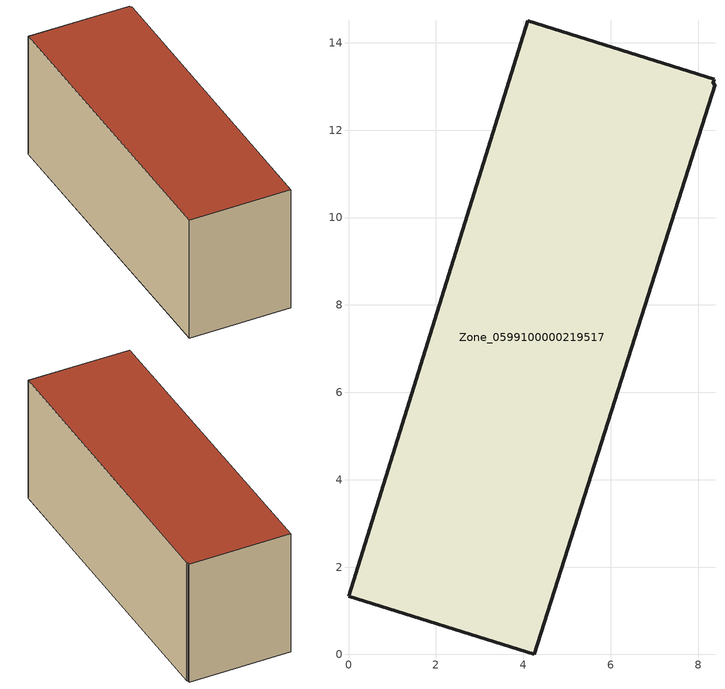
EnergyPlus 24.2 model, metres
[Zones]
Zone_0599100000219517
 floor ground (C_G): 0,1.33 4.1,14.51 8.37,13.17 8.33,13.07 8.39,13.05 4.25,0 z0.63
 wall outside (C_F): 4.1,14.51 0,1.33 4.25,0 8.39,13.05 8.33,13.07 8.37,13.17 4.1,14.51 z0.63:6.32
 roof outside (C_R): 0,1.33 4.25,0 8.39,13.05 8.33,13.07 8.37,13.17 4.1,14.51 z6.32
[BUILDING]
Pand.0599100000219517: North Axis=0; Terrain=City; Loads Convergence Tolerance Value=0.04; Temperature Convergence Tolerance Value=0.4; Solar Distribution=FullExterior; Maximum Number of Warmup Days=25; Minimum Number of Warmup Days=1
[Site:Location]
Rotterdam.The.Hague.AP_ZH_NLD Design_Conditions: Latitude=51.96; Longitude=4.45; Time Zone=1; Elevation=-4.5
[SITE:GROUNDTEMPERATURE:BUILDINGSURFACE]
18, 18, 18, 18, 18, 18, 18, 18, 18, 18, 18, 18
[MATERIAL] Thermal Absorptance=0.9; Solar Absorptance=0.7; Visible Absorptance=0.7
Name | Roughness | Thickness | Conductivity | Density | Specific Heat
G.TI.1965-1974 | MediumSmooth | 0.15 | 0.882353 | 540 | 1210
F.TI.1965-1974 | Rough | 0.3 | 0.697674 | 1920 | 840
R.TI.1965-1974 | MediumRough | 0.2 | 0.232558 | 1500 | 1000
[CONSTRUCTION]
C_G: G.TI.1965-1974
C_F: F.TI.1965-1974
C_R: R.TI.1965-1974
[ZONE]
Zone_0599100000219517: Type=1; Multiplier=1; Ceiling Height=Autocalculate; Volume=Autocalculate; Floor Area=autocalculate; Part of Total Floor Area=Yes
[ZONEINFILTRATION:DESIGNFLOWRATE]
Infil_Zone_0599100000219517: Zone or ZoneList or Space or SpaceList=Zone_0599100000219517; Schedule=AlwaysOn; Design Flow Rate Calculation Method=Flow/Area; Flow Rate per Floor Area=0.003; Constant Term Coefficient=1; Temperature Term Coefficient=0; Velocity Term Coefficient=0; Velocity Squared Term Coefficient=0
[HVACTEMPLATE:ZONE:IDEALLOADSAIRSYSTEM]
Zone_0599100000219517: Maximum Heating Supply Air Temperature=50; Minimum Cooling Supply Air Temperature=13; Maximum Heating Supply Air Humidity Ratio=0.0156; Minimum Cooling Supply Air Humidity Ratio=0.0077; Heating Limit=NoLimit; Cooling Limit=NoLimit; Dehumidification Control Type=ConstantSensibleHeatRatio; Cooling Sensible Heat Ratio=0.7; Dehumidification Setpoint=60; Humidification Control Type=None; Humidification Setpoint=30; Outdoor Air Method=None; Outdoor Air Flow Rate per Person=0.00944; Outdoor Air Flow Rate per Zone Floor Area=0; Outdoor Air Flow Rate per Zone=0; Demand Controlled Ventilation Type=None; Outdoor Air Economizer Type=NoEconomizer; Heat Recovery Type=None; Sensible Heat Recovery Effectiveness=0.7; Latent Heat Recovery Effectiveness=0.65
[ZONECONTROL:THERMOSTAT]
ThermostatControl_Zone_0599100000219517: Zone or ZoneList=Zone_0599100000219517; Control Type Schedule=DualSetpointControlType; Control 1=Thermostat_Zone_0599100000219517; Temperature Difference Between Cutout And Setpoint=0
[THERMOSTATSETPOINT:DUALSETPOINT]
Thermostat_Zone_0599100000219517: Heating Setpoint Temperature Schedule=HeatingSetpoint_Zone_0599100000219517; Cooling Setpoint Temperature Schedule=CoolingSetpoint_Zone_0599100000219517
[SCHEDULE:COMPACT]
HeatingSetpoint_Zone_0599100000219517: Through: 12/31, For: AllDays, Until: 24:00, 21
CoolingSetpoint_Zone_0599100000219517: Through: 12/31, For: AllDays, Until: 24:00, 24
DualSetpointControlType: Through: 12/31, For: AllDays, Until: 24:00, 4
AlwaysOn: Through: 12/31, For: AllDays, Until: 24:00, 1
